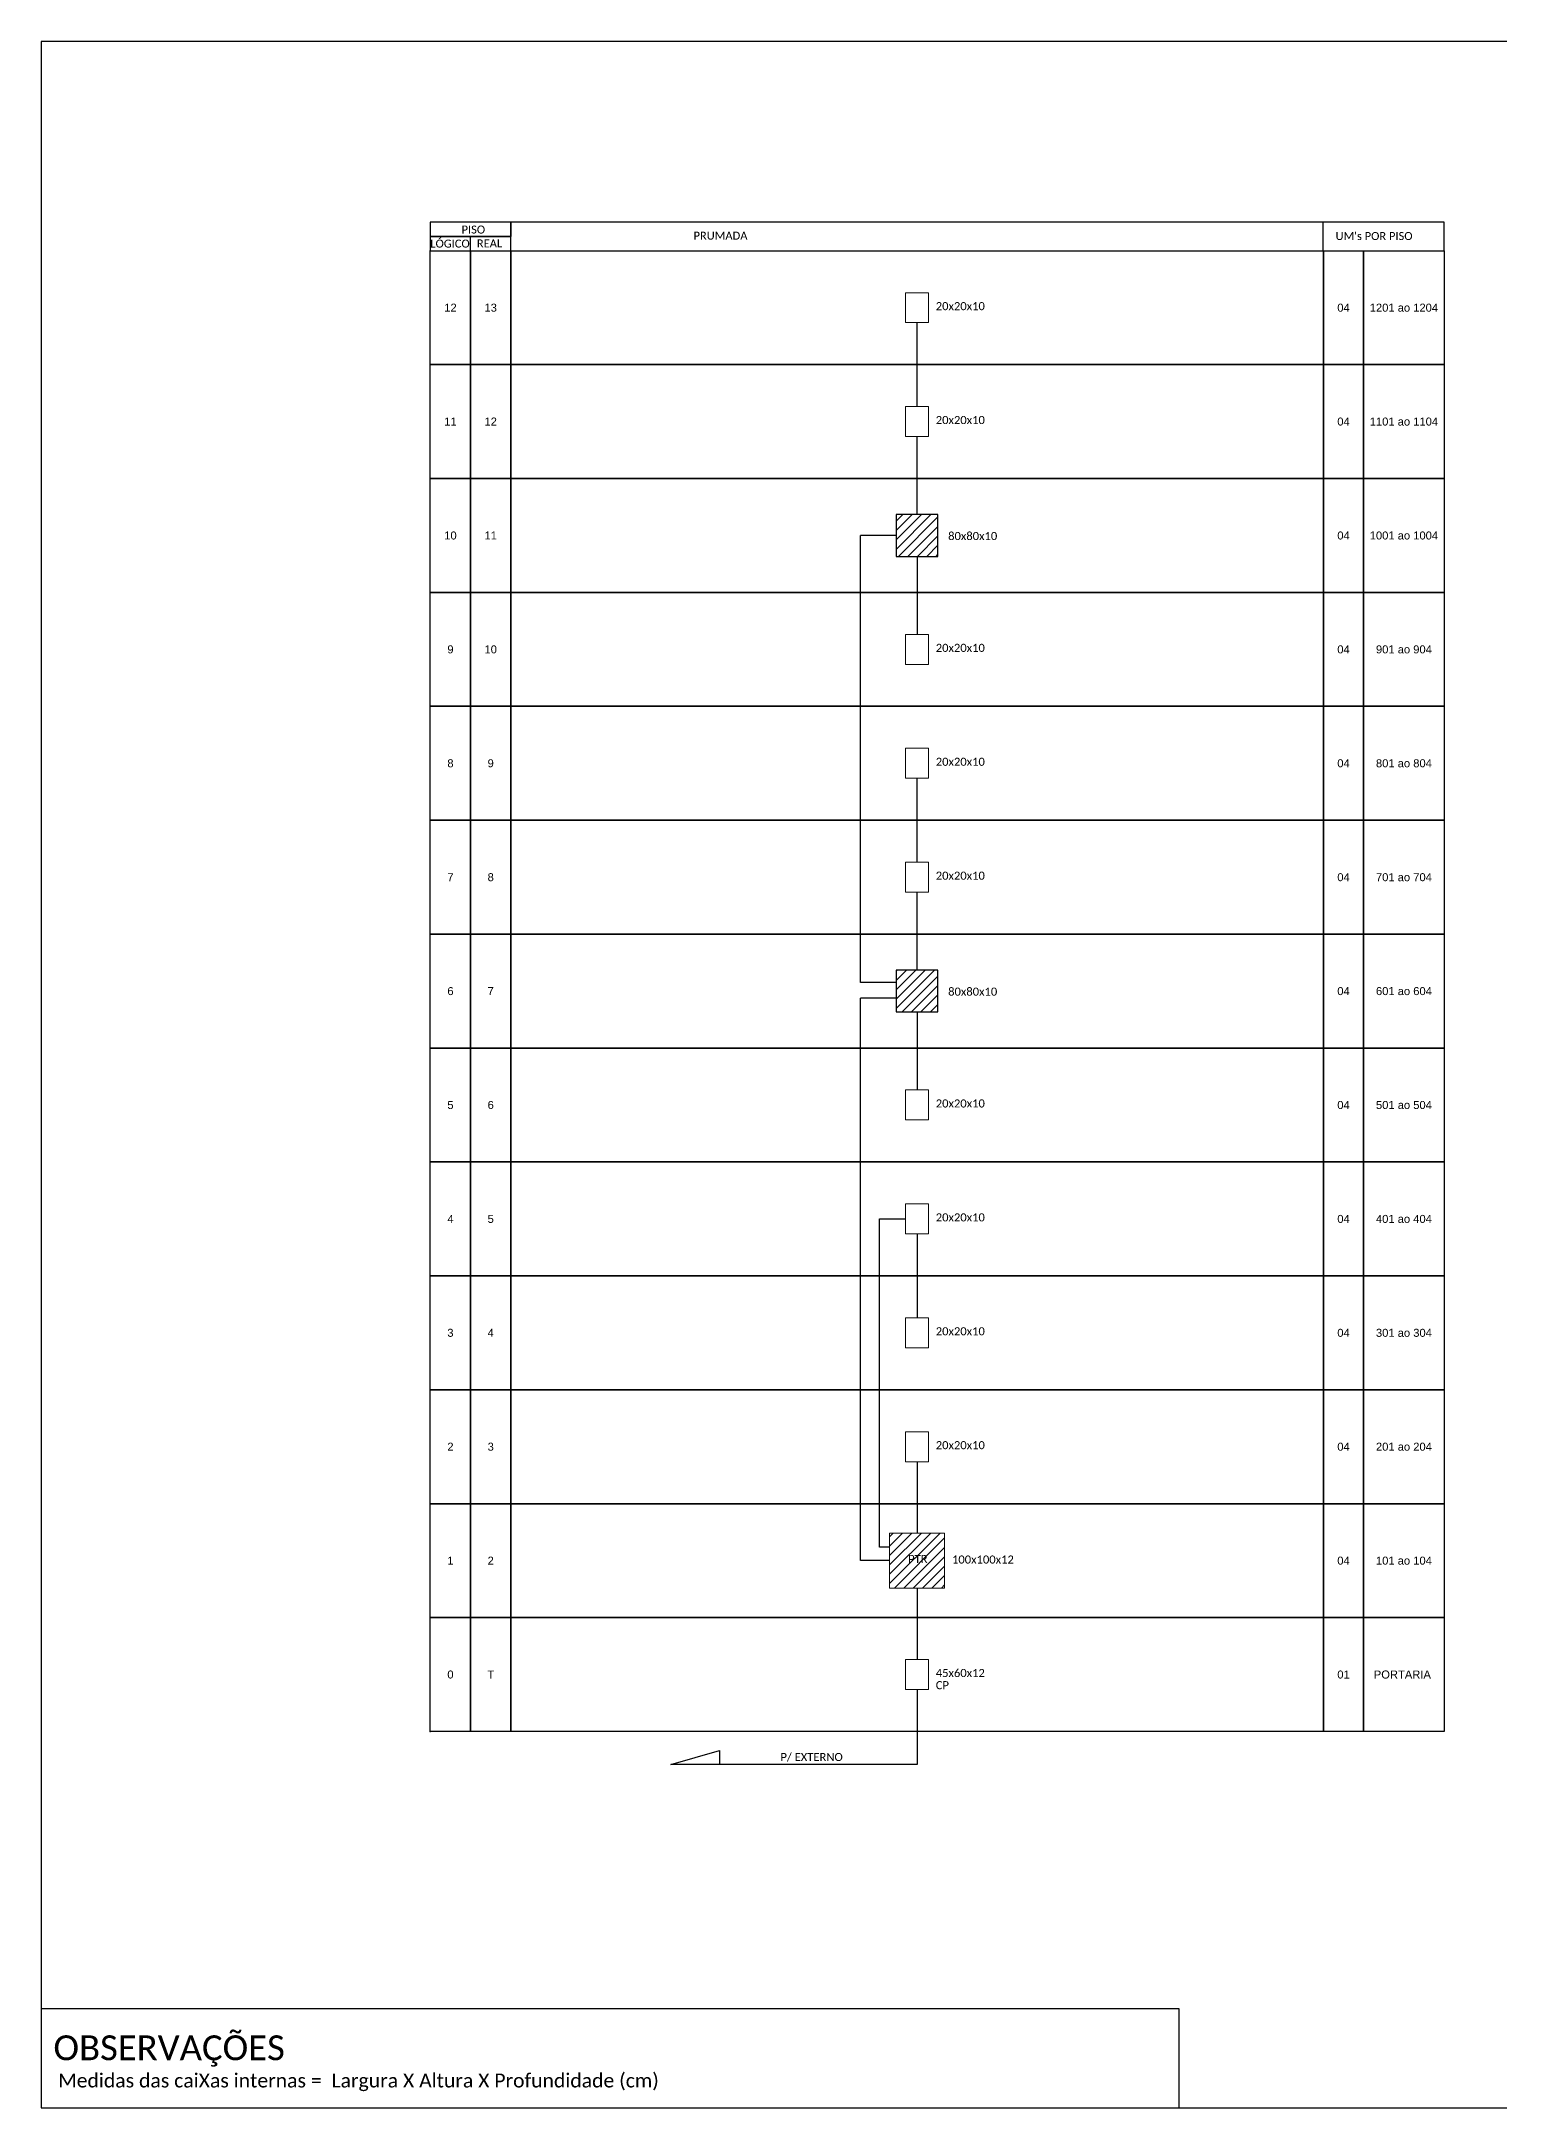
# Model space of a CAD drawing. Extents: x -89 to 1624, y 705 to 1299.
# Drawn here: x 785 to 1204, y 705 to 1299 of the extents above; entities that cross this region are included whole.
import ezdxf
from ezdxf.enums import TextEntityAlignment as Align

# ---------------------------------------------------------------- set-up
doc = ezdxf.new("R2010")
doc.units = 0
doc.styles.add('ARIAL', font='arial.ttf')
doc.styles.add('WMF-Calibri0', font='calibri.ttf')
pattern_1 = [(45, (696.18, 1192.6656), (-1.347038, 1.347038), [])]

msp = doc.modelspace()

# ---------------------------------------------------------------- hatches: boundary and pattern name
h = msp.add_hatch()
h.set_pattern_fill('ANSI31', color=1, scale=0.6)
h.set_pattern_definition(pattern_1)
h.paths.add_polyline_path([(1030.97, 1150.97), (1042.97, 1150.97), (1042.97, 1162.97), (1030.97, 1162.97)])
h = msp.add_hatch()
h.set_pattern_fill('ANSI31', color=1, scale=0.6)
h.set_pattern_definition(pattern_1)
h.paths.add_polyline_path([(1030.97, 1020), (1042.97, 1020), (1042.97, 1032), (1030.97, 1032)])
h = msp.add_hatch()
h.set_pattern_fill('ANSI31', color=1, scale=0.6)
h.set_pattern_definition([(45, (207.1512, 3541.4411), (-1.3470384, 1.3470384), [])])
h.paths.add_polyline_path([(1044.88, 870.18), (1029.07, 870.18), (1029.07, 854.38), (1044.88, 854.38)])
h.paths.add_polyline_path([(1033.81, 861.01), (1040.61, 861.01), (1040.61, 864.49), (1033.81, 864.49)], flags=24)

# ---------------------------------------------------------------- linework, layer by layer
for points in [[(785.18, 705.02), (1623.75, 705.02), (1623.75, 1299.02), (785.18, 1299.02), (785.18, 705.02)], [(908.56, 1238.83), (908.56, 1242.95)], [(920.13, 1238.83), (1188.5, 1238.83), (1188.5, 1247.06), (920.13, 1247.06), (920.13, 1247.06), (920.13, 1242.95)], [(1153.75, 1238.83), (1153.75, 1247.06)]]:
    msp.add_lwpolyline(points)
for points in [[(896.99, 1242.95), (920.13, 1242.95), (920.13, 1247.06), (896.99, 1247.06)], [(896.99, 1238.83), (920.13, 1238.83), (920.13, 1242.95), (896.99, 1242.95)], [(897.02, 1238.83), (908.59, 1238.83), (908.59, 1206.09), (897.02, 1206.09)], [(908.59, 1238.83), (920.17, 1238.83), (920.17, 1206.09), (908.59, 1206.09)], [(920.17, 1238.83), (1153.78, 1238.83), (1153.78, 1206.09), (920.17, 1206.09)], [(1153.78, 1238.83), (1165.35, 1238.83), (1165.35, 1206.09), (1153.78, 1206.09)], [(1165.35, 1238.83), (1188.5, 1238.83), (1188.5, 1206.09), (1165.35, 1206.09)], [(897.02, 1206.09), (908.59, 1206.09), (908.59, 1173.35), (897.02, 1173.35)], [(908.59, 1206.09), (920.17, 1206.09), (920.17, 1173.35), (908.59, 1173.35)], [(920.17, 1206.09), (1153.78, 1206.09), (1153.78, 1173.35), (920.17, 1173.35)], [(1153.78, 1206.09), (1165.35, 1206.09), (1165.35, 1173.35), (1153.78, 1173.35)], [(1165.35, 1206.09), (1188.5, 1206.09), (1188.5, 1173.35), (1165.35, 1173.35)], [(897.02, 1173.35), (908.59, 1173.35), (908.59, 1140.6), (897.02, 1140.6)], [(908.59, 1173.35), (920.17, 1173.35), (920.17, 1140.6), (908.59, 1140.6)], [(920.17, 1173.35), (1153.78, 1173.35), (1153.78, 1140.6), (920.17, 1140.6)], [(1153.78, 1173.35), (1165.35, 1173.35), (1165.35, 1140.6), (1153.78, 1140.6)], [(1165.35, 1173.35), (1188.5, 1173.35), (1188.5, 1140.6), (1165.35, 1140.6)], [(897.02, 1140.6), (908.59, 1140.6), (908.59, 1107.86), (897.02, 1107.86)], [(908.59, 1140.6), (920.17, 1140.6), (920.17, 1107.86), (908.59, 1107.86)], [(920.17, 1140.6), (1153.78, 1140.6), (1153.78, 1107.86), (920.17, 1107.86)], [(1153.78, 1140.6), (1165.35, 1140.6), (1165.35, 1107.86), (1153.78, 1107.86)], [(1165.35, 1140.6), (1188.5, 1140.6), (1188.5, 1107.86), (1165.35, 1107.86)], [(897.02, 1107.86), (908.59, 1107.86), (908.59, 1075.12), (897.02, 1075.12)], [(908.59, 1107.86), (920.17, 1107.86), (920.17, 1075.12), (908.59, 1075.12)], [(920.17, 1107.86), (1153.78, 1107.86), (1153.78, 1075.12), (920.17, 1075.12)], [(1153.78, 1107.86), (1165.35, 1107.86), (1165.35, 1075.12), (1153.78, 1075.12)], [(1165.35, 1107.86), (1188.5, 1107.86), (1188.5, 1075.12), (1165.35, 1075.12)], [(897.02, 1075.12), (908.59, 1075.12), (908.59, 1042.37), (897.02, 1042.37)], [(908.59, 1075.12), (920.17, 1075.12), (920.17, 1042.37), (908.59, 1042.37)], [(920.17, 1075.12), (1153.78, 1075.12), (1153.78, 1042.37), (920.17, 1042.37)], [(1153.78, 1075.12), (1165.35, 1075.12), (1165.35, 1042.37), (1153.78, 1042.37)], [(1165.35, 1075.12), (1188.5, 1075.12), (1188.5, 1042.37), (1165.35, 1042.37)], [(897.02, 1042.37), (908.59, 1042.37), (908.59, 1009.63), (897.02, 1009.63)], [(908.59, 1042.37), (920.17, 1042.37), (920.17, 1009.63), (908.59, 1009.63)], [(920.17, 1042.37), (1153.78, 1042.37), (1153.78, 1009.63), (920.17, 1009.63)], [(1153.78, 1042.37), (1165.35, 1042.37), (1165.35, 1009.63), (1153.78, 1009.63)], [(1165.35, 1042.37), (1188.5, 1042.37), (1188.5, 1009.63), (1165.35, 1009.63)], [(897.02, 1009.63), (908.59, 1009.63), (908.59, 976.88), (897.02, 976.88)], [(908.59, 1009.63), (920.17, 1009.63), (920.17, 976.88), (908.59, 976.88)], [(920.17, 1009.63), (1153.78, 1009.63), (1153.78, 976.88), (920.17, 976.88)], [(1153.78, 1009.63), (1165.35, 1009.63), (1165.35, 976.88), (1153.78, 976.88)], [(1165.35, 1009.63), (1188.5, 1009.63), (1188.5, 976.88), (1165.35, 976.88)], [(897.02, 976.88), (908.59, 976.88), (908.59, 944.14), (897.02, 944.14)], [(908.59, 976.88), (920.17, 976.88), (920.17, 944.14), (908.59, 944.14)], [(920.17, 976.88), (1153.78, 976.88), (1153.78, 944.14), (920.17, 944.14)], [(1153.78, 976.88), (1165.35, 976.88), (1165.35, 944.14), (1153.78, 944.14)], [(1165.35, 976.88), (1188.5, 976.88), (1188.5, 944.14), (1165.35, 944.14)], [(897.02, 944.14), (908.59, 944.14), (908.59, 911.4), (897.02, 911.4)], [(908.59, 944.14), (920.17, 944.14), (920.17, 911.4), (908.59, 911.4)], [(920.17, 944.14), (1153.78, 944.14), (1153.78, 911.4), (920.17, 911.4)], [(1153.78, 944.14), (1165.35, 944.14), (1165.35, 911.4), (1153.78, 911.4)], [(1165.35, 944.14), (1188.5, 944.14), (1188.5, 911.4), (1165.35, 911.4)], [(897.02, 911.4), (908.59, 911.4), (908.59, 878.65), (897.02, 878.65)], [(908.59, 911.4), (920.17, 911.4), (920.17, 878.65), (908.59, 878.65)], [(920.17, 911.4), (1153.78, 911.4), (1153.78, 878.65), (920.17, 878.65)], [(1153.78, 911.4), (1165.35, 911.4), (1165.35, 878.65), (1153.78, 878.65)], [(1165.35, 911.4), (1188.5, 911.4), (1188.5, 878.65), (1165.35, 878.65)], [(897.02, 878.65), (908.59, 878.65), (908.59, 845.91), (897.02, 845.91)], [(908.59, 878.65), (920.17, 878.65), (920.17, 845.91), (908.59, 845.91)], [(920.17, 878.65), (1153.78, 878.65), (1153.78, 845.91), (920.17, 845.91)], [(1153.78, 878.65), (1165.35, 878.65), (1165.35, 845.91), (1153.78, 845.91)], [(1165.35, 878.65), (1188.5, 878.65), (1188.5, 845.91), (1165.35, 845.91)], [(897.02, 845.91), (908.59, 845.91), (908.59, 813.17), (897.02, 813.17)], [(908.59, 845.91), (920.17, 845.91), (920.17, 813.17), (908.59, 813.17)], [(920.17, 845.91), (1153.78, 845.91), (1153.78, 813.17), (920.17, 813.17)], [(1153.78, 845.91), (1165.35, 845.91), (1165.35, 813.17), (1153.78, 813.17)], [(1165.35, 845.91), (1188.5, 845.91), (1188.5, 813.17), (1165.35, 813.17)]]:
    msp.add_lwpolyline(points, close=True)
at = {"color": 0, "lineweight": 0}
for points in [[(1033.66, 1226.77), (1040.29, 1226.77), (1040.29, 1218.15), (1033.66, 1218.15)], [(1033.66, 1194.03), (1040.29, 1194.03), (1040.29, 1185.41), (1033.66, 1185.41)], [(1033.66, 1128.54), (1040.29, 1128.54), (1040.29, 1119.92), (1033.66, 1119.92)], [(1033.66, 1095.8), (1040.29, 1095.8), (1040.29, 1087.18), (1033.66, 1087.18)], [(1033.66, 1063.05), (1040.29, 1063.05), (1040.29, 1054.43), (1033.66, 1054.43)], [(1033.66, 997.57), (1040.29, 997.57), (1040.29, 988.95), (1033.66, 988.95)], [(1033.66, 964.82), (1040.29, 964.82), (1040.29, 956.2), (1033.66, 956.2)], [(1033.66, 932.08), (1040.29, 932.08), (1040.29, 923.46), (1033.66, 923.46)], [(1033.66, 899.34), (1040.29, 899.34), (1040.29, 890.72), (1033.66, 890.72)], [(1033.66, 833.85), (1040.29, 833.85), (1040.29, 825.23), (1033.66, 825.23)]]:
    msp.add_lwpolyline(points, close=True, dxfattribs=at)
at = {"color": 3, "ltscale": 0.5}
for points in [[(1036.97, 1194.03), (1036.97, 1218.15)], [(1036.97, 1162.97), (1036.97, 1185.41)], [(1030.97, 1156.97), (1020.68, 1156.97)], [(1020.68, 1028.5), (1020.68, 1156.97)], [(1036.97, 1150.97), (1036.97, 1128.54)], [(1036.97, 1063.05), (1036.97, 1087.18)], [(1036.97, 1032), (1036.97, 1054.43)], [(1030.97, 1028.5), (1020.68, 1028.5)], [(1029.07, 862.28), (1020.68, 862.28), (1020.68, 1024)], [(1030.97, 1024), (1020.68, 1024)], [(1036.97, 1020), (1036.97, 997.57)], [(1029.07, 866.17), (1026.18, 866.17), (1026.18, 960.51), (1033.66, 960.51)], [(1036.97, 956.2), (1036.97, 932.08)], [(1036.97, 890.72), (1036.97, 870.18)], [(1036.97, 854.38), (1036.97, 833.85)], [(1036.97, 825.23), (1036.97, 803.67), (966.18, 803.67), (980.18, 807.67), (980.18, 803.67)]]:
    msp.add_lwpolyline(points, dxfattribs=at)
at = {"color": 1}
for points in [[(1030.97, 1150.97), (1042.97, 1150.97), (1042.97, 1162.97), (1030.97, 1162.97)], [(1030.97, 1020), (1042.97, 1020), (1042.97, 1032), (1030.97, 1032)]]:
    msp.add_lwpolyline(points, close=True, dxfattribs=at)
at = {"color": 1, "lineweight": 0}
msp.add_lwpolyline([(1029.07, 870.18), (1044.88, 870.18), (1044.88, 854.38), (1029.07, 854.38)], close=True, dxfattribs=at)
at = {"color": 7}
msp.add_lwpolyline([(785.26, 733.5), (1112.21, 733.5), (1112.21, 705.02)], dxfattribs=at)
for p in [(897.02, 1238.83), (897.02, 1206.09), (897.02, 1173.35), (897.02, 1140.6), (897.02, 1107.86), (897.02, 1075.12), (897.02, 1042.37), (897.02, 1009.63), (897.02, 976.88), (897.02, 944.14), (897.02, 911.4), (897.02, 878.65), (897.02, 845.91), (897.02, 813.17)]:
    msp.add_point(p)

# ---------------------------------------------------------------- texts
at = {"style": 'WMF-Calibri0'}
for s, height, p in [('  LÓGICO', 2.3, (895.4, 1239.73)), ('     PISO', 2.3, (901.95, 1243.76)), ('    REAL', 2.3, (907.16, 1239.78)), ('PRUMADA', 2.3, (972.69, 1242.01)), ("UM's POR PISO", 2.3, (1157.28, 1241.9)), ('20x20x10', 2.317, (1042.34, 1221.74)), ('20x20x10', 2.317, (1042.34, 1189)), ('80x80x10', 2.317, (1045.9, 1155.66)), ('20x20x10', 2.317, (1042.34, 1123.51)), ('20x20x10', 2.317, (1042.34, 1090.77)), ('20x20x10', 2.317, (1042.34, 1058.02)), ('80x80x10', 2.317, (1045.9, 1024.69)), ('20x20x10', 2.317, (1042.34, 992.54)), ('20x20x10', 2.317, (1042.34, 959.79)), ('20x20x10', 2.317, (1042.34, 927.05)), ('20x20x10', 2.317, (1042.34, 894.31)), ('PTR', 2.317, (1034.39, 861.6)), ('100x100x12', 2.317, (1047.01, 861.43)), ('45x60x12', 2.317, (1042.34, 828.82)), ('CP', 2.317, (1042.34, 825.32)), ('P/ EXTERNO', 2.317, (997.68, 804.67))]:
    msp.add_text(s, height=height, dxfattribs=at).set_placement(p)
at = {"style": 'ARIAL'}
for s, p in [('12', (902.81, 1222.46)), ('13', (914.38, 1222.46)), ('04', (1159.57, 1222.46)), ('1201 ao 1204', (1176.93, 1222.46)), ('11', (902.81, 1189.72)), ('12', (914.38, 1189.72)), ('04', (1159.57, 1189.72)), ('1101 ao 1104', (1176.93, 1189.72)), ('10', (902.81, 1156.97)), ('11', (914.38, 1156.97)), ('04', (1159.57, 1156.97)), ('1001 ao 1004', (1176.93, 1156.97)), ('9', (902.81, 1124.23)), ('10', (914.38, 1124.23)), ('04', (1159.57, 1124.23)), ('901 ao 904', (1176.93, 1124.23)), ('8', (902.81, 1091.49)), ('9', (914.38, 1091.49)), ('04', (1159.57, 1091.49)), ('801 ao 804', (1176.93, 1091.49)), ('7', (902.81, 1058.74)), ('8', (914.38, 1058.74)), ('04', (1159.57, 1058.74)), ('701 ao 704', (1176.93, 1058.74)), ('6', (902.81, 1026)), ('7', (914.38, 1026)), ('04', (1159.57, 1026)), ('601 ao 604', (1176.93, 1026)), ('5', (902.81, 993.26)), ('6', (914.38, 993.26)), ('04', (1159.57, 993.26)), ('501 ao 504', (1176.93, 993.26)), ('4', (902.81, 960.51)), ('5', (914.38, 960.51)), ('04', (1159.57, 960.51)), ('401 ao 404', (1176.93, 960.51)), ('3', (902.81, 927.77)), ('4', (914.38, 927.77)), ('04', (1159.57, 927.77)), ('301 ao 304', (1176.93, 927.77)), ('2', (902.81, 895.03)), ('3', (914.38, 895.03)), ('04', (1159.57, 895.03)), ('201 ao 204', (1176.93, 895.03)), ('1', (902.81, 862.28)), ('2', (914.38, 862.28)), ('04', (1159.57, 862.28)), ('101 ao 104', (1176.93, 862.28)), ('0', (902.81, 829.54)), ('T', (914.38, 829.54)), ('01', (1159.57, 829.54)), ('PORTARIA ', (1176.93, 829.54))]:
    msp.add_text(s, height=2.3, dxfattribs=at).set_placement(p, align=Align.MIDDLE_CENTER)
at = {"color": 7, "style": 'WMF-Calibri0'}
msp.add_text('OBSERVAÇÕES', height=7.1308, dxfattribs=at).set_placement((788.67, 718.67))
at = {"color": 7, "insert": (790.02, 714.83), "char_height": 4, "width": 658.8434, "attachment_point": 1, "style": 'WMF-Calibri0'}
msp.add_mtext('Medidas das caiXas internas =  Largura X Altura X Profundidade (cm)', dxfattribs=at)

doc.saveas('drawing.dxf')
